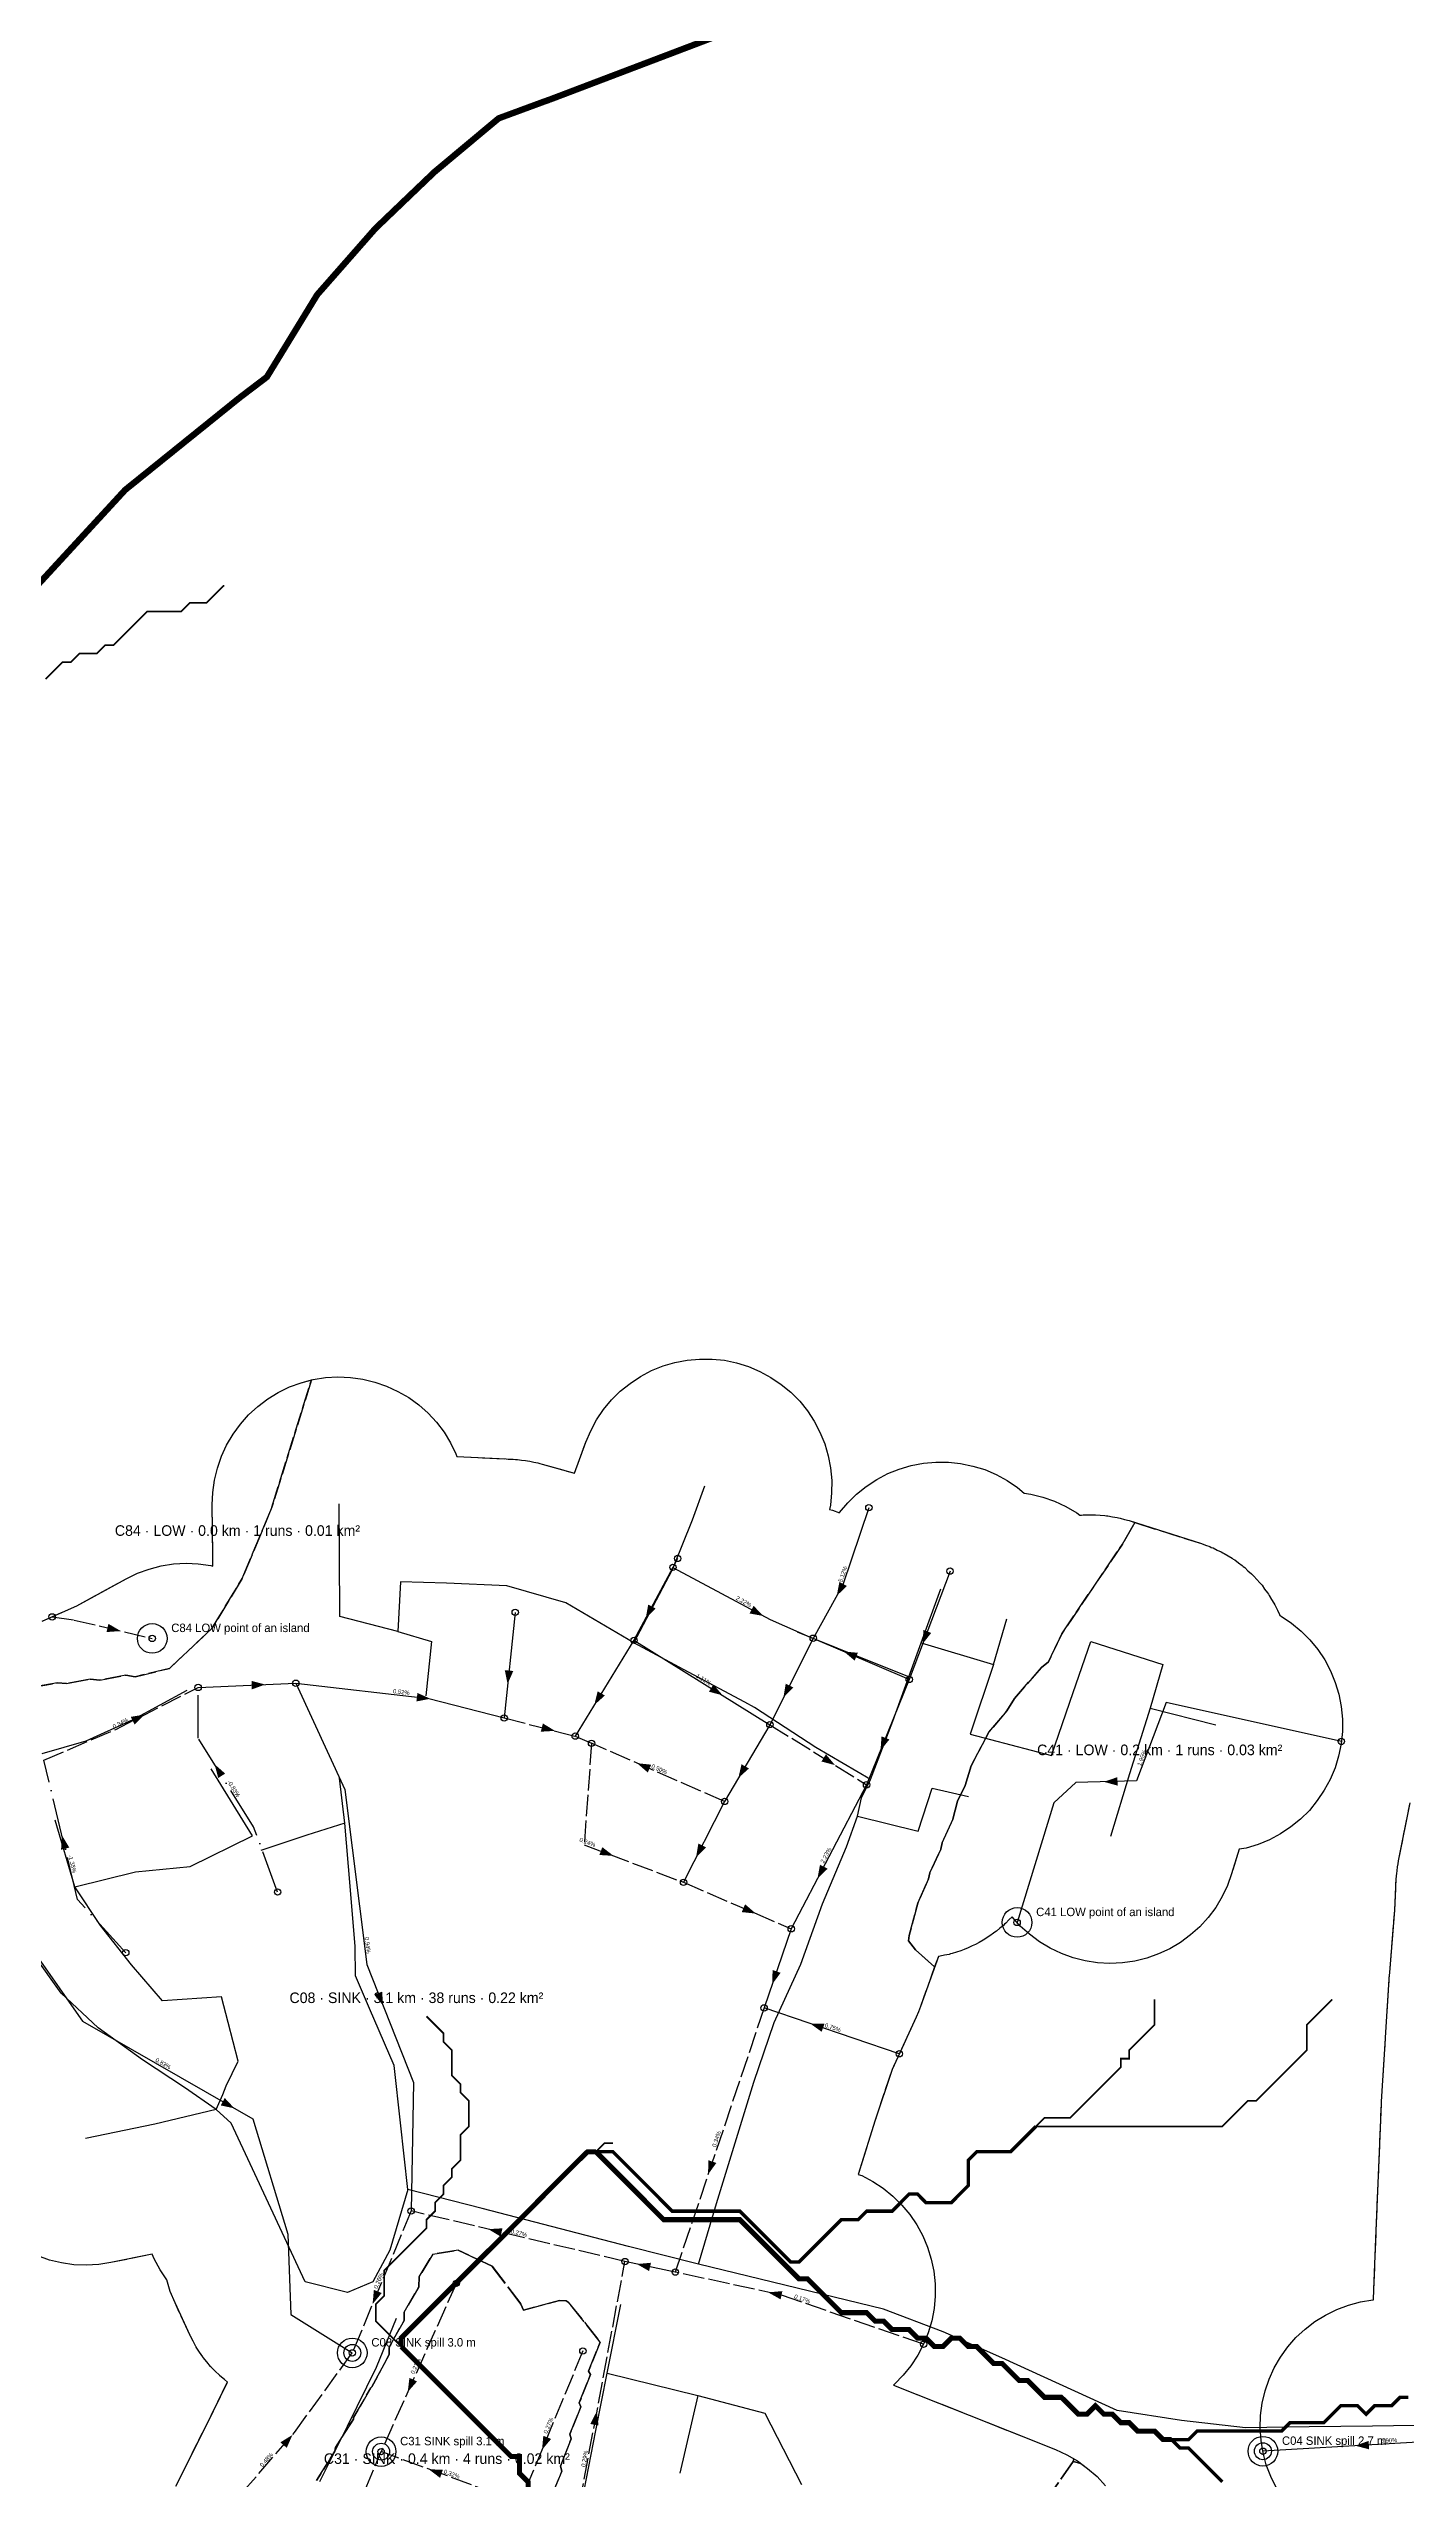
# Model space of a CAD drawing. Header units: metres. Extents: x 441395 to 476894, y 2561381 to 2578972.
# Drawn here: x 450081 to 450723, y 2570204 to 2571353 of the extents above; entities that cross this region are included whole.
import ezdxf
from ezdxf.enums import TextEntityAlignment as Align

# ---------------------------------------------------------------- set-up
doc = ezdxf.new("R2010")
doc.units = ezdxf.units.M
doc.header["$LTSCALE"] = 8
doc.linetypes.add('DASHDOT', pattern=[3.556, 2.54, -0.508, 0, -0.508])
doc.linetypes.add('DASHED', pattern=[1.524, 1.27, -0.254])
for name, color, linetype in [('A_ARROWS', 7, 'Continuous'), ('A_BUILT_2006', 252, 'Continuous'), ('A_CATCH_LABEL', 7, 'Continuous'), ('A_CATCHMENTS', 7, 'Continuous'), ('A_ENVELOPE', 3, 'Continuous'), ('A_GRADIENT', 8, 'Continuous'), ('A_JUNCTIONS', 8, 'Continuous'), ('A_MAIN_PIPE', 5, 'Continuous'), ('A_OUTLET_LABEL', 7, 'Continuous'), ('A_OUTLETS', 7, 'Continuous'), ('A_RUNS', 7, 'Continuous'), ('A_STREAMS', 5, 'Continuous')]:
    doc.layers.add(name, color=color, linetype=linetype)

msp = doc.modelspace()

# ---------------------------------------------------------------- linework, layer by layer
at = {"layer": 'A_ARROWS', "color": 1}
for points in [[(450454, 2570621.4), (450455.3, 2570628), (450458.8, 2570626.1)], [(450363.7, 2570610.7), (450364.9, 2570617.3), (450368.4, 2570615.4)], [(450419.4, 2570611.9), (450412.8, 2570613.1), (450414.7, 2570616.7)], [(450494.6, 2570598.7), (450495, 2570605.3), (450498.7, 2570603.9)], [(450298.4, 2570579.7), (450297.1, 2570586.3), (450301.1, 2570585.9)], [(450457.4, 2570595.1), (450464, 2570594.5), (450462.5, 2570590.8)], [(450183.8, 2570579.5), (450177.5, 2570577.2), (450177.4, 2570581.2)], [(450261.9, 2570572.8), (450255.3, 2570571.5), (450255.8, 2570575.5)], [(450339.4, 2570569.8), (450341, 2570576.3), (450344.4, 2570574.3)], [(450400.1, 2570574.4), (450393.6, 2570576.1), (450395.7, 2570579.5)], [(450428.8, 2570573.3), (450429.9, 2570579.9), (450433.5, 2570578.1)], [(450126.9, 2570565.3), (450122.1, 2570560.6), (450120.3, 2570564.2)], [(450320.8, 2570557.6), (450314.1, 2570557.2), (450315.1, 2570561.1)], [(450474.7, 2570548.3), (450475.2, 2570555), (450478.9, 2570553.5)], [(450159.9, 2570541.8), (450164.9, 2570537.4), (450161.6, 2570535.3)], [(450359.6, 2570542.3), (450366.3, 2570541.6), (450364.7, 2570537.9)], [(450407.5, 2570535.3), (450409, 2570541.8), (450412.5, 2570539.8)], [(450453.2, 2570541.4), (450446.8, 2570543.1), (450448.9, 2570546.5)], [(450087.8, 2570508.1), (450091.2, 2570502.4), (450087.3, 2570501.4)], [(450387.5, 2570497.7), (450388.6, 2570504.3), (450392.2, 2570502.5)], [(450348.5, 2570498.5), (450341.8, 2570498.9), (450343.2, 2570502.6)], [(450444.9, 2570487.7), (450446.1, 2570494.3), (450449.7, 2570492.4)], [(450415.8, 2570471.2), (450409.1, 2570471.9), (450410.7, 2570475.6)], [(450423.5, 2570437.8), (450423.7, 2570444.5), (450427.5, 2570443.2)], [(450239.6, 2570427.6), (450235.4, 2570432.8), (450239.1, 2570434.3)], [(450441.5, 2570419.2), (450448.2, 2570419.1), (450446.9, 2570415.3)], [(450169.3, 2570379.1), (450162.8, 2570380.5), (450164.7, 2570384)], [(450393.2, 2570347.9), (450393.3, 2570354.6), (450397.1, 2570353.3)], [(450289.3, 2570322), (450296, 2570322.4), (450295.1, 2570318.5)], [(450359.5, 2570305.5), (450366.2, 2570306.1), (450365.3, 2570302.2)], [(450234.6, 2570286.6), (450235.2, 2570293.3), (450238.9, 2570291.8)], [(450421.6, 2570292.1), (450428.3, 2570292.7), (450427.5, 2570288.8)], [(450340.6, 2570235.9), (450341.4, 2570229.2), (450337.5, 2570229.9)], [(450196.7, 2570224.7), (450194, 2570218.6), (450191, 2570221.2)]]:
    msp.add_solid(points, dxfattribs=at)
at = {"layer": 'A_ARROWS', "color": 3}
for points in [[(450115.5, 2570604.8), (450108.8, 2570604.3), (450109.7, 2570608.2)], [(450699.2, 2570219.6), (450705.5, 2570221.9), (450705.7, 2570217.9)]]:
    msp.add_solid(points, dxfattribs=at)
at = {"layer": 'A_ARROWS', "color": 2}
msp.add_solid([(450580.3, 2570533.5), (450586.7, 2570535.7), (450586.8, 2570531.7)], dxfattribs=at)
at = {"layer": 'A_ARROWS', "color": 4}
for points in [[(450251.2, 2570245), (450252, 2570251.7), (450255.6, 2570250)], [(450314.7, 2570217.7), (450315.3, 2570224.3), (450319, 2570222.8)], [(450261.1, 2570208.5), (450267.8, 2570208.2), (450266.5, 2570204.4)]]:
    msp.add_solid(points, dxfattribs=at)
at = {"layer": 'A_BUILT_2006', "color": 252}
for points in [[(450219, 2570640.8), (450219, 2570641.8), (450218.8, 2570665)], [(450385.8, 2570657.3), (450391.7, 2570673.5)], [(450376.4, 2570633.9), (450385.8, 2570657.3)], [(450219.1, 2570611.6), (450219, 2570640.8)], [(450358.1, 2570599.2), (450376.4, 2570633.9)], [(450247.8, 2570628), (450246.6, 2570604.5)], [(450269.5, 2570627.5), (450247.8, 2570628)], [(450298.1, 2570626.1), (450269.5, 2570627.5)], [(450325.9, 2570618.1), (450298.1, 2570626.1)], [(450494, 2570599.2), (450503.3, 2570624.7)], [(450246.6, 2570604.5), (450219.1, 2570611.6)], [(450358.1, 2570599.2), (450325.9, 2570618.1)], [(450528.1, 2570589), (450534.5, 2570610.6)], [(450246.6, 2570604.5), (450262.4, 2570599.8)], [(450262.4, 2570599.8), (450259.8, 2570574.1)], [(450384, 2570585.3), (450358.1, 2570599.2)], [(450463.2, 2570593.1), (450435.4, 2570604.2)], [(450488.1, 2570583.1), (450494, 2570599.2)], [(450494, 2570599.2), (450528.1, 2570589)], [(450565.8, 2570575.8), (450574.1, 2570599.8)], [(450574.1, 2570599.8), (450608.2, 2570588.9)], [(450410.5, 2570571.1), (450384, 2570585.3)], [(450488.1, 2570583.1), (450463.2, 2570593.1)], [(450528.1, 2570589), (450517.1, 2570556)], [(450608.2, 2570588.9), (450602.2, 2570568.3)], [(450121.4, 2570562.9), (450146.9, 2570576.8)], [(450480.6, 2570562.2), (450488.1, 2570583.1)], [(450555.5, 2570546), (450565.8, 2570575.8)], [(450099.1, 2570552.9), (450121.4, 2570562.9)], [(450444.2, 2570549.8), (450415.1, 2570568.6), (450410.5, 2570571.1)], [(450470, 2570534.6), (450480.6, 2570562.2)], [(450602.2, 2570568.3), (450592.5, 2570537.2)], [(450602.2, 2570568.3), (450633.2, 2570560.5)], [(450078.4, 2570546.9), (450099.1, 2570552.9)], [(450470, 2570534.6), (450444.2, 2570549.8)], [(450517.1, 2570556), (450555.5, 2570546)], [(450177.8, 2570508), (450158.2, 2570539.7)], [(450221.4, 2570514), (450219, 2570535.2)], [(450465.8, 2570526), (450470, 2570534.6)], [(450492.5, 2570510.1), (450499.2, 2570530.5)], [(450499.2, 2570530.5), (450516.3, 2570526.6)], [(450592.5, 2570537.2), (450583.4, 2570507.6)], [(450093.8, 2570483.8), (450084.6, 2570515.3)], [(450458.7, 2570502.8), (450463.9, 2570517.3)], [(450463.9, 2570517.3), (450465.8, 2570526)], [(450463.9, 2570517.3), (450492.5, 2570510.1)], [(450148.4, 2570493.4), (450177.8, 2570508)], [(450203.5, 2570508.2), (450181.7, 2570501)], [(450221.4, 2570514), (450203.5, 2570508.2)], [(450224, 2570484.1), (450221.4, 2570514)], [(450122.5, 2570491), (450148.4, 2570493.4)], [(450447.3, 2570475.8), (450458.7, 2570502.8)], [(450093.8, 2570483.8), (450122.5, 2570491)], [(450105.9, 2570465.5), (450093.8, 2570483.8)], [(450226.4, 2570455.7), (450224, 2570484.1)], [(450437.1, 2570447.3), (450447.3, 2570475.8)], [(450120.6, 2570447), (450105.9, 2570465.5)], [(450087.4, 2570433.6), (450074.5, 2570451.7)], [(450135.3, 2570430), (450120.6, 2570447)], [(450233.2, 2570426.4), (450226.5, 2570441.8), (450226.4, 2570455.7)], [(450424.4, 2570419.7), (450437.1, 2570447.3)], [(450104.9, 2570417.2), (450087.4, 2570433.6)], [(450163.1, 2570431.9), (450135.3, 2570430)], [(450166.3, 2570419.7), (450163.1, 2570431.9)], [(450244.8, 2570399.4), (450233.2, 2570426.4)], [(450125.8, 2570402), (450104.9, 2570417.2)], [(450165.3, 2570389.7), (450171, 2570401.4), (450166.3, 2570419.7)], [(450414.8, 2570391.5), (450424.4, 2570419.7)], [(450145.7, 2570388.9), (450125.8, 2570402)], [(450160.7, 2570378.6), (450145.7, 2570388.9)], [(450160.7, 2570378.6), (450163.8, 2570385.7), (450165.3, 2570389.7)], [(450247.8, 2570372.3), (450244.8, 2570399.4)], [(450406, 2570362.8), (450414.8, 2570391.5)], [(450160.7, 2570378.6), (450131.6, 2570371.6)], [(450177.8, 2570350.5), (450167.7, 2570372.1), (450160.7, 2570378.6)], [(450131.6, 2570371.6), (450098.9, 2570364.9)], [(450251.3, 2570340.8), (450247.8, 2570372.3)], [(450397.2, 2570334.1), (450406, 2570362.8)], [(450192.9, 2570318), (450177.8, 2570350.5)], [(450251.3, 2570340.8), (450242.7, 2570312.1)], [(450286.4, 2570331.7), (450251.3, 2570340.8)], [(450323.5, 2570322.1), (450286.4, 2570331.7)], [(450388.7, 2570305.4), (450397.2, 2570334.1)], [(450355.6, 2570313.8), (450323.5, 2570322.1)], [(450202.7, 2570297.1), (450192.9, 2570318)], [(450242.7, 2570312.1), (450234.7, 2570297.1), (450228.7, 2570294.6)], [(450388.7, 2570305.4), (450355.6, 2570313.8)], [(450228.7, 2570294.6), (450222.7, 2570292.1), (450202.7, 2570297.1)], [(450417.8, 2570298.4), (450388.7, 2570305.4)], [(450447, 2570291.3), (450417.8, 2570298.4)], [(450345.5, 2570253.9), (450351.9, 2570286.4)], [(450476.1, 2570284.2), (450447, 2570291.3)], [(450236.5, 2570256.7), (450245.9, 2570279.9)], [(450504.3, 2570273.4), (450476.1, 2570284.2)], [(450532, 2570261.1), (450504.3, 2570273.4)], [(450222.7, 2570228.9), (450236.5, 2570256.7)], [(450340.2, 2570226.8), (450345.5, 2570253.9)], [(450345.5, 2570253.9), (450388.3, 2570243.3)], [(450559.3, 2570248.7), (450532, 2570261.1)], [(450388.3, 2570243.3), (450379.8, 2570206.6)], [(450388.3, 2570243.3), (450420.1, 2570235)], [(450586.6, 2570236.3), (450559.3, 2570248.7)], [(450209.7, 2570202.7), (450222.7, 2570228.9)], [(450420.1, 2570235), (450437.3, 2570201.2)], [(450617, 2570231.6), (450586.6, 2570236.3)], [(450647.3, 2570228), (450617, 2570231.6)], [(450677.3, 2570228.5), (450647.3, 2570228)], [(450707.3, 2570228.9), (450677.3, 2570228.5)], [(450737.3, 2570229.4), (450707.3, 2570228.9)], [(450333.5, 2570192.7), (450340.2, 2570226.8)]]:
    msp.add_lwpolyline(points, dxfattribs=at)
at = {"layer": 'A_CATCHMENTS', "color": 1, "linetype": 'DASHED'}
for points in [[(450073.2, 2570578.1), (450085.7, 2570580.3), (450089.9, 2570580), (450101, 2570582), (450105.6, 2570581.5), (450118, 2570584), (450122.3, 2570583.2), (450138.5, 2570587.1), (450158.6, 2570606), (450173, 2570629.7), (450187, 2570663.4), (450205.7, 2570723.5), (450206.5, 2570723.7), (450212.3, 2570724.6), (450218.2, 2570725), (450224.1, 2570724.7), (450229.9, 2570723.9), (450235.7, 2570722.5), (450241.2, 2570720.6), (450246.6, 2570718.1), (450251.7, 2570715.2), (450256.4, 2570711.7), (450260.8, 2570707.8), (450264.8, 2570703.5), (450268.4, 2570698.8), (450271.4, 2570693.8), (450274, 2570688.5), (450274.4, 2570687.3), (450301, 2570686), (450302.1, 2570685.9), (450303.1, 2570685.9), (450305, 2570685.6), (450306.9, 2570685.4), (450307.9, 2570685.2), (450308.9, 2570685.1), (450310.8, 2570684.7), (450312.7, 2570684.3), (450313.7, 2570684), (450314.7, 2570683.7), (450330, 2570679.4), (450335.4, 2570694.1), (450337.7, 2570699.5), (450340.5, 2570704.7), (450343.8, 2570709.6), (450347.5, 2570714.1), (450351.7, 2570718.2), (450356.3, 2570721.9), (450361.2, 2570725.2), (450366.4, 2570727.9), (450371.9, 2570730.1), (450377.5, 2570731.8), (450383.3, 2570732.9), (450389.2, 2570733.4), (450395.1, 2570733.4), (450400.9, 2570732.8), (450406.7, 2570731.6), (450412.3, 2570729.8), (450417.7, 2570727.5), (450422.9, 2570724.7), (450427.8, 2570721.4), (450432.3, 2570717.7), (450436.5, 2570713.5), (450440.2, 2570708.9), (450443.4, 2570704), (450446.1, 2570698.8), (450448.4, 2570693.3), (450450, 2570687.7), (450451.1, 2570681.9), (450451.7, 2570676), (450451.6, 2570670.1), (450451, 2570664.3), (450450.6, 2570662.2), (450452, 2570661.9), (450455.3, 2570660.7), (450455.4, 2570660.9), (450459.2, 2570665.4), (450463.4, 2570669.5), (450468, 2570673.2), (450472.9, 2570676.4), (450478.1, 2570679.2), (450483.6, 2570681.4), (450489.2, 2570683.1), (450495, 2570684.2), (450500.9, 2570684.7), (450506.8, 2570684.6), (450512.6, 2570684), (450518.4, 2570682.8), (450524, 2570681.1), (450529.4, 2570678.8), (450534.6, 2570675.9), (450539.5, 2570672.6), (450542.7, 2570669.9), (450545.8, 2570669.5), (450551.5, 2570668.1), (450557, 2570666.2), (450562.4, 2570663.7), (450567.5, 2570660.7), (450569, 2570659.6), (450569.7, 2570659.6), (450570.5, 2570659.7), (450572.7, 2570659.7), (450574.9, 2570659.8), (450575.6, 2570659.7), (450576.3, 2570659.7), (450578.5, 2570659.5), (450580.7, 2570659.4), (450581.5, 2570659.3), (450582.2, 2570659.2), (450584.4, 2570658.8), (450586.6, 2570658.5), (450587.3, 2570658.3), (450588, 2570658.1), (450590.1, 2570657.5), (450592.3, 2570657), (450594.9, 2570656.1), (450589.1, 2570645.9), (450560.4, 2570603.5), (450554.2, 2570590.3), (450550.9, 2570587.6), (450538, 2570572.9), (450534.5, 2570567.1), (450526, 2570557), (450517.5, 2570541.1), (450514.8, 2570531.7), (450511.1, 2570524.4), (450508.9, 2570515.8), (450503.9, 2570504.7), (450503.2, 2570501.7), (450498.1, 2570490.4), (450497.4, 2570487.7), (450492.3, 2570476.1), (450488.3, 2570460.9), (450488, 2570458.3), (450491.3, 2570454), (450500.3, 2570446), (450493.6, 2570427.2), (450492.6, 2570424.7), (450491.6, 2570422.2), (450480.2, 2570397.5), (450472, 2570373.1), (450464.2, 2570347.9), (450465.9, 2570347.3), (450471.1, 2570344.5), (450476, 2570341.3), (450480.6, 2570337.6), (450484.8, 2570333.4), (450488.6, 2570328.9), (450491.9, 2570324.1), (450494.7, 2570318.9), (450497, 2570313.5), (450498.7, 2570307.8), (450499.9, 2570302.1), (450500.6, 2570296.2), (450500.6, 2570290.3), (450500.1, 2570284.5), (450499, 2570278.7), (450497.3, 2570273), (450495.1, 2570267.6), (450492.3, 2570262.4), (450489.1, 2570257.4), (450485.4, 2570252.9), (450481.3, 2570248.7), (450480.9, 2570248.3), (450492.4, 2570243.7), (450492.4, 2570243.7), (450492.4, 2570243.7), (450524.9, 2570230.8), (450524.9, 2570230.8), (450524.9, 2570230.8), (450557.4, 2570217.8), (450562.8, 2570215.3), (450566.1, 2570213.4), (450565.8, 2570212.2), (450553, 2570193.8)], [(450141.6, 2570200.5), (450156, 2570229.4), (450156, 2570229.4), (450156, 2570229.4), (450166, 2570249.7), (450164.6, 2570250.9), (450162.4, 2570252.6), (450162.3, 2570252.8), (450162.2, 2570252.9), (450160.2, 2570254.8), (450158.3, 2570256.8), (450158.2, 2570256.9), (450158, 2570257), (450156.3, 2570259.2), (450154.5, 2570261.3), (450154.4, 2570261.5), (450154.3, 2570261.6), (450152.8, 2570263.9), (450151.2, 2570266.2), (450151.2, 2570266.4), (450151.1, 2570266.5), (450149.8, 2570269), (450148.5, 2570271.4), (450148.4, 2570271.6), (450148.3, 2570271.7), (450141.2, 2570287.1), (450138.9, 2570292.6), (450137.3, 2570298), (450134.2, 2570302.8), (450131.4, 2570308), (450130.4, 2570310.1), (450110.9, 2570306.2), (450105.1, 2570305.3), (450099.2, 2570304.9), (450093.4, 2570305.2), (450087.5, 2570306), (450081.8, 2570307.4), (450076.3, 2570309.4)], [(450318.9, 2570195), (450324, 2570207.5), (450323.4, 2570210), (450328.5, 2570222.8), (450327.8, 2570225), (450333.1, 2570238), (450332.3, 2570239.9), (450337.6, 2570253.3), (450336.7, 2570254.9), (450342.2, 2570268.6), (450327.1, 2570287.5), (450326.1, 2570288.1), (450322.9, 2570288.3), (450305.9, 2570283.7), (450304.7, 2570286.6), (450291.1, 2570304.5), (450275.1, 2570312), (450263.1, 2570310.2), (450256.6, 2570299.5), (450256.5, 2570294.8), (450249.5, 2570282.8), (450249.5, 2570278.8), (450242.4, 2570266.1), (450242.5, 2570262.8), (450234.3, 2570247.4), (450233.8, 2570247), (450225.6, 2570232.9), (450225.5, 2570232.2), (450217.1, 2570218.8), (450216.8, 2570217), (450208.1, 2570203.1)]]:
    msp.add_lwpolyline(points, dxfattribs=at)
at = {"layer": 'A_CATCHMENTS', "color": 3, "linetype": 'DASHED'}
for points in [[(450078.3, 2570609.4), (450094.7, 2570616.7), (450118.1, 2570629.5), (450123.4, 2570632.1), (450129, 2570634.1), (450134.7, 2570635.6), (450140.5, 2570636.5), (450146.4, 2570636.8), (450152.2, 2570636.6), (450158.1, 2570635.8), (450159, 2570635.5), (450159, 2570640.4), (450159, 2570641.3), (450158.8, 2570664.4), (450159, 2570670.3), (450159.8, 2570676.1), (450161.2, 2570681.8), (450163.1, 2570687.4), (450165.6, 2570692.7), (450168.6, 2570697.8), (450172.1, 2570702.6), (450176, 2570707), (450180.3, 2570711), (450185, 2570714.5), (450190, 2570717.6), (450195.3, 2570720.2), (450200.8, 2570722.2), (450205.7, 2570723.5), (450187, 2570663.4), (450187, 2570663.4), (450173, 2570629.7), (450158.6, 2570606), (450138.5, 2570587.1), (450122.3, 2570583.2), (450118, 2570584), (450105.6, 2570581.5), (450101, 2570582), (450089.9, 2570580), (450085.7, 2570580.3), (450073.2, 2570578.1)], [(450661.8, 2570199.8), (450659.2, 2570205.1), (450657.1, 2570210.6), (450655.6, 2570216.3), (450654.6, 2570222.1), (450654.2, 2570228), (450654.4, 2570233.9), (450655.2, 2570239.7), (450656.5, 2570245.5), (450658.4, 2570251), (450660.8, 2570256.4), (450663.8, 2570261.5), (450667.2, 2570266.3), (450671.1, 2570270.7), (450675.4, 2570274.7), (450680.1, 2570278.3), (450685.1, 2570281.4), (450690.4, 2570284), (450695.9, 2570286.1), (450701.6, 2570287.6), (450707.4, 2570288.6), (450707.7, 2570288.6), (450708, 2570293.5), (450709.1, 2570321.3), (450710.3, 2570351.2), (450710.3, 2570351.2), (450710.3, 2570351.2), (450711.5, 2570381.1), (450711.6, 2570381.7), (450711.6, 2570382.3), (450713.4, 2570412.2), (450713.4, 2570412.4), (450713.4, 2570412.6), (450715.4, 2570442.6), (450715.5, 2570442.9), (450715.5, 2570443.3), (450717.8, 2570472.8), (450718.5, 2570487.4), (450718.7, 2570488.9), (450718.8, 2570490.3), (450718.9, 2570491.2), (450719, 2570492.1), (450719.1, 2570492.7), (450719.1, 2570493.3), (450719.4, 2570494.7), (450719.6, 2570496.1), (450725.1, 2570523.5)]]:
    msp.add_lwpolyline(points, dxfattribs=at)
at = {"layer": 'A_CATCHMENTS', "color": 2, "linetype": 'DASHED'}
msp.add_lwpolyline([(450503.2, 2570501.7), (450503.9, 2570504.7), (450508.9, 2570515.8), (450511.1, 2570524.4), (450514.8, 2570531.7), (450517.5, 2570541.1), (450526, 2570557), (450534.5, 2570567.1), (450538, 2570572.9), (450550.9, 2570587.6), (450554.2, 2570590.3), (450560.4, 2570603.5), (450589.1, 2570645.9), (450594.9, 2570656.1), (450626.4, 2570646.1), (450628.4, 2570645.4), (450630.4, 2570644.7), (450631.1, 2570644.3), (450631.9, 2570644.1), (450633.8, 2570643.1), (450635.8, 2570642.2), (450636.5, 2570641.8), (450637.2, 2570641.5), (450639, 2570640.3), (450640.9, 2570639.3), (450641.5, 2570638.8), (450642.2, 2570638.4), (450643.9, 2570637.1), (450645.7, 2570635.8), (450646.2, 2570635.3), (450646.9, 2570634.8), (450648.4, 2570633.3), (450650.1, 2570631.9), (450650.6, 2570631.3), (450651.2, 2570630.8), (450652.6, 2570629.2), (450654.1, 2570627.6), (450654.6, 2570627), (450655.1, 2570626.4), (450656.3, 2570624.6), (450657.6, 2570622.9), (450658.1, 2570622.2), (450658.5, 2570621.6), (450659.6, 2570619.7), (450660.7, 2570617.9), (450661.1, 2570617.2), (450661.5, 2570616.5), (450662.4, 2570614.6), (450663.3, 2570612.6), (450663.5, 2570612.2), (450664.2, 2570611.8), (450669, 2570608.5), (450673.6, 2570604.8), (450677.7, 2570600.6), (450681.5, 2570596.1), (450684.7, 2570591.1), (450687.5, 2570585.9), (450689.7, 2570580.5), (450691.4, 2570574.9), (450692.5, 2570569.1), (450693.1, 2570563.2), (450693.1, 2570557.3), (450692.5, 2570551.5), (450691.3, 2570545.7), (450689.6, 2570540.1), (450687.3, 2570534.6), (450684.5, 2570529.5), (450681.2, 2570524.6), (450677.5, 2570520), (450673.3, 2570515.9), (450668.7, 2570512.2), (450663.8, 2570508.9), (450658.6, 2570506.1), (450653.2, 2570503.9), (450647.6, 2570502.2), (450644.3, 2570501.6), (450640.7, 2570490), (450638.7, 2570484.5), (450636.2, 2570479.2), (450633.2, 2570474.1), (450629.6, 2570469.4), (450625.7, 2570465), (450621.3, 2570461.1), (450616.5, 2570457.6), (450611.5, 2570454.6), (450606.2, 2570452.1), (450600.6, 2570450.1), (450594.9, 2570448.7), (450589.1, 2570447.9), (450583.2, 2570447.6), (450577.3, 2570447.9), (450571.5, 2570448.8), (450565.8, 2570450.3), (450560.2, 2570452.3), (450554.9, 2570454.8), (450549.9, 2570457.9), (450545.2, 2570461.4), (450540.8, 2570465.3), (450536.9, 2570469.7), (450536.9, 2570469.7), (450535.4, 2570468.3), (450533.9, 2570466.7), (450533.3, 2570466.2), (450532.8, 2570465.6), (450531.1, 2570464.3), (450529.5, 2570462.9), (450528.8, 2570462.4), (450528.2, 2570461.9), (450526.4, 2570460.7), (450524.7, 2570459.5), (450524, 2570459.1), (450523.3, 2570458.6), (450521.4, 2570457.6), (450519.6, 2570456.6), (450518.8, 2570456.2), (450518.1, 2570455.9), (450516.2, 2570455), (450514.2, 2570454.2), (450513.4, 2570453.9), (450512.7, 2570453.6), (450510.6, 2570453), (450508.6, 2570452.3), (450507.8, 2570452.1), (450507.1, 2570451.9), (450505, 2570451.5), (450502.9, 2570451), (450502.1, 2570450.9), (450500.3, 2570446), (450491.3, 2570454), (450488, 2570458.3), (450488.3, 2570460.9), (450492.3, 2570476.1), (450497.4, 2570487.7), (450498.1, 2570490.4), (450503.2, 2570501.7)], close=True, dxfattribs=at)
at = {"layer": 'A_CATCHMENTS', "color": 4, "linetype": 'DASHED'}
for points in [[(450208.1, 2570203.1), (450216.8, 2570217), (450217.1, 2570218.8), (450225.5, 2570232.2), (450225.6, 2570232.9), (450233.8, 2570247), (450234.3, 2570247.4), (450242.5, 2570262.8), (450242.4, 2570266.1), (450249.5, 2570278.8), (450249.5, 2570282.8), (450256.5, 2570294.8), (450256.6, 2570299.5), (450263.1, 2570310.2), (450275.1, 2570312), (450291.1, 2570304.5), (450304.7, 2570286.6), (450305.9, 2570283.7), (450322.9, 2570288.3), (450326.1, 2570288.1), (450327.1, 2570287.5), (450342.2, 2570268.6), (450336.7, 2570254.9), (450337.6, 2570253.3), (450332.3, 2570239.9), (450333.1, 2570238), (450327.8, 2570225), (450328.5, 2570222.8), (450323.4, 2570210), (450324, 2570207.5), (450318.9, 2570195)], [(450553, 2570193.8), (450565.8, 2570212.2), (450569.4, 2570211.2), (450572.6, 2570208.9), (450577.1, 2570205), (450581.1, 2570200.7)]]:
    msp.add_lwpolyline(points, dxfattribs=at)
at = {"layer": 'A_CATCHMENTS', "color": 3, "linetype": 'DASHED'}
msp.add_lwpolyline([(450565.8, 2570212.2), (450566.1, 2570213.4), (450567.9, 2570212.4), (450569.4, 2570211.2), (450565.8, 2570212.2)], close=True, dxfattribs=at)
at = {"layer": 'A_ENVELOPE', "color": 3}
for points in [[(450078.3, 2570609.4), (450094.7, 2570616.7), (450118.1, 2570629.5), (450123.4, 2570632.1), (450129, 2570634.1), (450134.7, 2570635.6), (450140.5, 2570636.5), (450146.4, 2570636.8), (450152.2, 2570636.6), (450158.1, 2570635.8), (450159, 2570635.5), (450159, 2570640.4), (450159, 2570641.3), (450158.8, 2570664.4), (450159, 2570670.3), (450159.8, 2570676.1), (450161.2, 2570681.8), (450163.1, 2570687.4), (450165.6, 2570692.7), (450168.6, 2570697.8), (450172.1, 2570702.6), (450176, 2570707), (450180.3, 2570711), (450185, 2570714.5), (450190, 2570717.6), (450195.3, 2570720.2), (450200.8, 2570722.2), (450206.5, 2570723.7), (450212.3, 2570724.6), (450218.2, 2570725), (450224.1, 2570724.7), (450229.9, 2570723.9), (450235.7, 2570722.5), (450241.2, 2570720.6), (450246.6, 2570718.1), (450251.7, 2570715.2), (450256.4, 2570711.7), (450260.8, 2570707.8), (450264.8, 2570703.5), (450268.4, 2570698.8), (450271.4, 2570693.8), (450274, 2570688.5), (450274.4, 2570687.3), (450301, 2570686), (450302.1, 2570685.9), (450303.1, 2570685.9), (450305, 2570685.6), (450306.9, 2570685.4), (450307.9, 2570685.2), (450308.9, 2570685.1), (450310.8, 2570684.7), (450312.7, 2570684.3), (450313.7, 2570684), (450314.7, 2570683.7), (450330, 2570679.4), (450335.4, 2570694.1), (450337.7, 2570699.5), (450340.5, 2570704.7), (450343.8, 2570709.6), (450347.5, 2570714.1), (450351.7, 2570718.2), (450356.3, 2570721.9), (450361.2, 2570725.2), (450366.4, 2570727.9), (450371.9, 2570730.1), (450377.5, 2570731.8), (450383.3, 2570732.9), (450389.2, 2570733.4), (450395.1, 2570733.4), (450400.9, 2570732.8), (450406.7, 2570731.6), (450412.3, 2570729.8), (450417.7, 2570727.5), (450422.9, 2570724.7), (450427.8, 2570721.4), (450432.3, 2570717.7), (450436.5, 2570713.5), (450440.2, 2570708.9), (450443.4, 2570704), (450446.1, 2570698.8), (450448.4, 2570693.3), (450450, 2570687.7), (450451.1, 2570681.9), (450451.7, 2570676), (450451.6, 2570670.1), (450451, 2570664.3), (450450.6, 2570662.2), (450452, 2570661.9), (450455.3, 2570660.7), (450455.4, 2570660.9), (450459.2, 2570665.4), (450463.4, 2570669.5), (450468, 2570673.2), (450472.9, 2570676.4), (450478.1, 2570679.2), (450483.6, 2570681.4), (450489.2, 2570683.1), (450495, 2570684.2), (450500.9, 2570684.7), (450506.8, 2570684.6), (450512.6, 2570684), (450518.4, 2570682.8), (450524, 2570681.1), (450529.4, 2570678.8), (450534.6, 2570675.9), (450539.5, 2570672.6), (450542.7, 2570669.9), (450545.8, 2570669.5), (450551.5, 2570668.1), (450557, 2570666.2), (450562.4, 2570663.7), (450567.5, 2570660.7), (450569, 2570659.6), (450569.7, 2570659.6), (450570.5, 2570659.7), (450572.7, 2570659.7), (450574.9, 2570659.8), (450575.6, 2570659.7), (450576.3, 2570659.7), (450578.5, 2570659.5), (450580.7, 2570659.4), (450581.5, 2570659.3), (450582.2, 2570659.2), (450584.4, 2570658.8), (450586.6, 2570658.5), (450587.3, 2570658.3), (450588, 2570658.1), (450590.1, 2570657.5), (450592.3, 2570657), (450626.4, 2570646.1), (450628.4, 2570645.4), (450630.4, 2570644.7), (450631.1, 2570644.3), (450631.9, 2570644.1), (450633.8, 2570643.1), (450635.8, 2570642.2), (450636.5, 2570641.8), (450637.2, 2570641.5), (450639, 2570640.3), (450640.9, 2570639.3), (450641.5, 2570638.8), (450642.2, 2570638.4), (450643.9, 2570637.1), (450645.7, 2570635.8), (450646.2, 2570635.3), (450646.9, 2570634.8), (450648.4, 2570633.3), (450650.1, 2570631.9), (450650.6, 2570631.3), (450651.2, 2570630.8), (450652.6, 2570629.2), (450654.1, 2570627.6), (450654.6, 2570627), (450655.1, 2570626.4), (450656.3, 2570624.6), (450657.6, 2570622.9), (450658.1, 2570622.2), (450658.5, 2570621.6), (450659.6, 2570619.7), (450660.7, 2570617.9), (450661.1, 2570617.2), (450661.5, 2570616.5), (450662.4, 2570614.6), (450663.3, 2570612.6), (450663.5, 2570612.2), (450664.2, 2570611.8), (450669, 2570608.5), (450673.6, 2570604.8), (450677.7, 2570600.6), (450681.5, 2570596.1), (450684.7, 2570591.1), (450687.5, 2570585.9), (450689.7, 2570580.5), (450691.4, 2570574.9), (450692.5, 2570569.1), (450693.1, 2570563.2), (450693.1, 2570557.3), (450692.5, 2570551.5), (450691.3, 2570545.7), (450689.6, 2570540.1), (450687.3, 2570534.6), (450684.5, 2570529.5), (450681.2, 2570524.6), (450677.5, 2570520), (450673.3, 2570515.9), (450668.7, 2570512.2), (450663.8, 2570508.9), (450658.6, 2570506.1), (450653.2, 2570503.9), (450647.6, 2570502.2), (450644.3, 2570501.6), (450640.7, 2570490), (450638.7, 2570484.5), (450636.2, 2570479.2), (450633.2, 2570474.1), (450629.6, 2570469.4), (450625.7, 2570465), (450621.3, 2570461.1), (450616.5, 2570457.6), (450611.5, 2570454.6), (450606.2, 2570452.1), (450600.6, 2570450.1), (450594.9, 2570448.7), (450589.1, 2570447.9), (450583.2, 2570447.6), (450577.3, 2570447.9), (450571.5, 2570448.8), (450565.8, 2570450.3), (450560.2, 2570452.3), (450554.9, 2570454.8), (450549.9, 2570457.9), (450545.2, 2570461.4), (450540.8, 2570465.3), (450536.9, 2570469.7), (450536.9, 2570469.7), (450535.4, 2570468.3), (450533.9, 2570466.7), (450533.3, 2570466.2), (450532.8, 2570465.6), (450531.1, 2570464.3), (450529.5, 2570462.9), (450528.8, 2570462.4), (450528.2, 2570461.9), (450526.4, 2570460.7), (450524.7, 2570459.5), (450524, 2570459.1), (450523.3, 2570458.6), (450521.4, 2570457.6), (450519.6, 2570456.6), (450518.8, 2570456.2), (450518.1, 2570455.9), (450516.2, 2570455), (450514.2, 2570454.2), (450513.4, 2570453.9), (450512.7, 2570453.6), (450510.6, 2570453), (450508.6, 2570452.3), (450507.8, 2570452.1), (450507.1, 2570451.9), (450505, 2570451.5), (450502.9, 2570451), (450502.1, 2570450.9), (450493.6, 2570427.2), (450492.6, 2570424.7), (450491.6, 2570422.2), (450480.2, 2570397.5), (450472, 2570373.1), (450464.2, 2570347.9), (450465.9, 2570347.3), (450471.1, 2570344.5), (450476, 2570341.3), (450480.6, 2570337.6), (450484.8, 2570333.4), (450488.6, 2570328.9), (450491.9, 2570324.1), (450494.7, 2570318.9), (450497, 2570313.5), (450498.7, 2570307.8), (450499.9, 2570302.1), (450500.6, 2570296.2), (450500.6, 2570290.3), (450500.1, 2570284.5), (450499, 2570278.7), (450497.3, 2570273), (450495.1, 2570267.6), (450492.3, 2570262.4), (450489.1, 2570257.4), (450485.4, 2570252.9), (450481.3, 2570248.7), (450480.9, 2570248.3), (450492.4, 2570243.7), (450492.4, 2570243.7), (450492.4, 2570243.7), (450524.9, 2570230.8), (450524.9, 2570230.8), (450524.9, 2570230.8), (450557.4, 2570217.8), (450562.8, 2570215.3), (450567.9, 2570212.4), (450572.6, 2570208.9), (450577.1, 2570205), (450581.1, 2570200.7)], [(450661.8, 2570199.8), (450659.2, 2570205.1), (450657.1, 2570210.6), (450655.6, 2570216.3), (450654.6, 2570222.1), (450654.2, 2570228), (450654.4, 2570233.9), (450655.2, 2570239.7), (450656.5, 2570245.5), (450658.4, 2570251), (450660.8, 2570256.4), (450663.8, 2570261.5), (450667.2, 2570266.3), (450671.1, 2570270.7), (450675.4, 2570274.7), (450680.1, 2570278.3), (450685.1, 2570281.4), (450690.4, 2570284), (450695.9, 2570286.1), (450701.6, 2570287.6), (450707.4, 2570288.6), (450707.7, 2570288.6), (450708, 2570293.5), (450709.1, 2570321.3), (450710.3, 2570351.2), (450710.3, 2570351.2), (450710.3, 2570351.2), (450711.5, 2570381.1), (450711.6, 2570381.7), (450711.6, 2570382.3), (450713.4, 2570412.2), (450713.4, 2570412.4), (450713.4, 2570412.6), (450715.4, 2570442.6), (450715.5, 2570442.9), (450715.5, 2570443.3), (450717.8, 2570472.8), (450718.5, 2570487.4), (450718.7, 2570488.9), (450718.8, 2570490.3), (450718.9, 2570491.2), (450719, 2570492.1), (450719.1, 2570492.7), (450719.1, 2570493.3), (450719.4, 2570494.7), (450719.6, 2570496.1), (450725.1, 2570523.5)], [(450141.6, 2570200.5), (450156, 2570229.4), (450156, 2570229.4), (450156, 2570229.4), (450166, 2570249.7), (450164.6, 2570250.9), (450162.4, 2570252.6), (450162.3, 2570252.8), (450162.2, 2570252.9), (450160.2, 2570254.8), (450158.3, 2570256.8), (450158.2, 2570256.9), (450158, 2570257), (450156.3, 2570259.2), (450154.5, 2570261.3), (450154.4, 2570261.5), (450154.3, 2570261.6), (450152.8, 2570263.9), (450151.2, 2570266.2), (450151.2, 2570266.4), (450151.1, 2570266.5), (450149.8, 2570269), (450148.5, 2570271.4), (450148.4, 2570271.6), (450148.3, 2570271.7), (450141.2, 2570287.1), (450138.9, 2570292.6), (450137.3, 2570298), (450134.2, 2570302.8), (450131.4, 2570308), (450130.4, 2570310.1), (450110.9, 2570306.2), (450105.1, 2570305.3), (450099.2, 2570304.9), (450093.4, 2570305.2), (450087.5, 2570306), (450081.8, 2570307.4), (450076.3, 2570309.4)]]:
    msp.add_lwpolyline(points, dxfattribs=at)
at = {"layer": 'A_JUNCTIONS'}
for centre in [(450469.2, 2570663.1), (450376.6, 2570634.9), (450378.8, 2570639.1), (450507.6, 2570633.1), (450083.1, 2570611.5), (450302, 2570613.6), (450130.4, 2570601.3), (450358.2, 2570600.4), (450442.9, 2570601.4), (450152.1, 2570578.1), (450198.3, 2570580.1), (450488.3, 2570581.9), (450296.8, 2570563.7), (450422.4, 2570560.5), (450330.4, 2570555.1), (450338.1, 2570551.7), (450692.6, 2570552.6), (450468.1, 2570532.1), (450401, 2570524.2), (450189.7, 2570481.4), (450381.6, 2570486), (450432.5, 2570464), (450539.3, 2570467), (450117.9, 2570452.7), (450419.7, 2570426.6), (450483.6, 2570404.9), (450252.8, 2570330.6), (450353.9, 2570306.7), (450274.2, 2570296.4), (450377.7, 2570301.7), (450225, 2570263.5), (450334, 2570264.4), (450495.1, 2570267.6), (450238.6, 2570216.8), (450655.5, 2570217)]:
    msp.add_circle(centre, 1.5, dxfattribs=at)
at = {"layer": 'A_MAIN_PIPE', "color": 5, "const_width": 3}
for points in [[(450767.9, 2571626.4), (450761.6, 2571620.1), (450693.8, 2571552.1), (450604, 2571488.2), (450473.9, 2571400.4), (450401.6, 2571360.5), (450318.2, 2571328.8)], [(450318.2, 2571328.8), (450315.9, 2571328), (450294.2, 2571320), (450263.8, 2571294.6), (450250, 2571281.4), (450235.9, 2571267.9), (450208.4, 2571236.6), (450184.6, 2571197.7), (450171.7, 2571187.9)], [(450171.7, 2571187.9), (450117.6, 2571144.3), (450065.8, 2571088), (450034.6, 2571049.4), (450015.8, 2571022.7), (450001, 2571000.5), (449983.5, 2570970.2), (449967.2, 2570937.7), (449960.2, 2570923.9), (449953.4, 2570904.5), (449932.7, 2570844.6), (449926.1, 2570819.4)]]:
    msp.add_lwpolyline(points, dxfattribs=at)
at = {"layer": 'A_OUTLETS', "color": 30}
for centre in [(450130.4, 2570601.3), (450539.3, 2570467)]:
    msp.add_circle(centre, 7, dxfattribs=at)
at = {"layer": 'A_OUTLETS', "color": 1}
for centre, radius in [((450225, 2570263.5), 7), ((450225, 2570263.5), 4), ((450238.6, 2570216.8), 7), ((450238.6, 2570216.8), 4), ((450655.5, 2570217), 7), ((450655.5, 2570217), 4)]:
    msp.add_circle(centre, radius, dxfattribs=at)
at = {"layer": 'A_RUNS', "color": 1}
for points in [[(450469.2, 2570663.1), (450456.9, 2570626.7), (450442.9, 2570601.3)], [(450376.6, 2570634.9), (450358.1, 2570600.4)], [(450378.8, 2570639.1), (450376.6, 2570634.9)], [(450376.6, 2570634.9), (450422.6, 2570610.2), (450442.9, 2570601.3)], [(450507.6, 2570633.1), (450488.3, 2570581.9)], [(450302, 2570613.6), (450296.8, 2570563.7)], [(450358.1, 2570600.4), (450330.4, 2570555.1)], [(450358.1, 2570600.4), (450422.4, 2570560.5)], [(450442.9, 2570601.3), (450422.4, 2570560.5)], [(450488.3, 2570581.9), (450442.9, 2570601.3)], [(450152.1, 2570578.1), (450198.3, 2570580.1)], [(450198.3, 2570580.1), (450261.2, 2570572.9), (450296.8, 2570563.7)], [(450198.3, 2570580.1), (450221.4, 2570529.8), (450231.9, 2570447.1), (450254, 2570391.4), (450252.8, 2570330.6)], [(450488.3, 2570581.9), (450468.1, 2570532.1)], [(450422.4, 2570560.5), (450401, 2570524.2)], [(450020.6, 2570532.3), (450067.9, 2570462.4), (450097.4, 2570420.4), (450177.9, 2570374.2), (450194.5, 2570319.6), (450196, 2570281.6), (450225, 2570263.5)], [(450468.1, 2570532.1), (450432.5, 2570464)], [(450401, 2570524.2), (450381.6, 2570486)], [(450432.5, 2570464), (450419.7, 2570426.6)], [(450483.6, 2570404.9), (450419.7, 2570426.6)], [(450377.7, 2570301.7), (450353.9, 2570306.7)]]:
    msp.add_lwpolyline(points, dxfattribs=at)
at = {"layer": 'A_RUNS', "color": 3, "linetype": 'DASHED'}
msp.add_lwpolyline([(450083.1, 2570611.5), (450093.5, 2570610), (450130.4, 2570601.3)], dxfattribs=at)
at = {"layer": 'A_RUNS', "color": 1, "linetype": 'DASHED'}
for points in [[(450079.1, 2570543.7), (450113.2, 2570558.3), (450152.1, 2570578.1)], [(450296.8, 2570563.7), (450330.4, 2570555.1)], [(450330.4, 2570555.1), (450338.1, 2570551.7)], [(450338.1, 2570551.7), (450334.6, 2570503.7), (450381.6, 2570486)], [(450401, 2570524.2), (450338.1, 2570551.7)], [(450422.4, 2570560.5), (450468.1, 2570532.1)], [(450381.6, 2570486), (450432.5, 2570464)], [(450419.7, 2570426.6), (450377.7, 2570301.7)], [(450252.8, 2570330.6), (450225, 2570263.5)], [(450353.9, 2570306.7), (450252.8, 2570330.6)], [(450371.7, 2570129.9), (450332.4, 2570191.8), (450353.9, 2570306.7)], [(450495.1, 2570267.6), (450427.1, 2570291), (450377.7, 2570301.7)], [(450131.6, 2570180.3), (450150.1, 2570183), (450172.8, 2570197.3), (450197.6, 2570225.8), (450225, 2570263.5)]]:
    msp.add_lwpolyline(points, dxfattribs=at)
at = {"layer": 'A_RUNS', "color": 1, "linetype": 'DASHDOT'}
for points in [[(450189.7, 2570481.4), (450178.3, 2570512.2), (450152.2, 2570554.1), (450152.1, 2570578.1)], [(450117.9, 2570452.7), (450095.1, 2570477.9), (450079.1, 2570543.7)]]:
    msp.add_lwpolyline(points, dxfattribs=at)
at = {"layer": 'A_RUNS', "color": 2}
msp.add_lwpolyline([(450692.6, 2570552.6), (450609.7, 2570571), (450595.8, 2570533.9), (450567, 2570533.2), (450556.6, 2570523.6), (450539.3, 2570467)], dxfattribs=at)
at = {"layer": 'A_RUNS', "color": 4, "linetype": 'DASHED'}
for points in [[(450274.2, 2570296.4), (450238.6, 2570216.8)], [(450334, 2570264.4), (450304.3, 2570192.7)], [(450278.5, 2570130.6), (450220.6, 2570154.3), (450217.1, 2570165), (450238.6, 2570216.8)], [(450304.3, 2570192.7), (450238.6, 2570216.8)]]:
    msp.add_lwpolyline(points, dxfattribs=at)
at = {"layer": 'A_RUNS', "color": 3}
msp.add_lwpolyline([(450774.9, 2570224), (450655.4, 2570217)], dxfattribs=at)
at = {"layer": 'A_STREAMS', "color": 5}
for points, const_width in [([(450164.5, 2571098.9), (450164.1, 2571098.9), (450160.1, 2571094.9), (450156.1, 2571090.9), (450152.1, 2571090.9), (450148.1, 2571090.9), (450144.1, 2571086.9), (450140.1, 2571086.9), (450136.1, 2571086.9), (450132.1, 2571086.9), (450128.1, 2571086.9), (450124.1, 2571082.9), (450120.1, 2571078.9), (450116.1, 2571074.9), (450112.1, 2571070.9), (450108.1, 2571070.9), (450104.1, 2571066.9), (450100, 2571066.9), (450096, 2571066.9), (450092, 2571062.9), (450088, 2571062.9), (450084, 2571058.9), (450080, 2571054.9)], 0.8), ([(450604.3, 2570430.6), (450604.3, 2570426.6), (450604.3, 2570422.6), (450604.3, 2570418.6), (450600.3, 2570414.6), (450596.3, 2570410.6), (450592.3, 2570406.6), (450592.3, 2570402.6), (450588.3, 2570402.6), (450588.3, 2570398.6), (450584.3, 2570394.6), (450580.3, 2570390.6), (450576.3, 2570386.6), (450572.3, 2570382.6), (450568.3, 2570378.6), (450564.3, 2570374.6), (450560.2, 2570374.6), (450556.2, 2570374.6), (450552.2, 2570374.6), (450548.2, 2570370.6)], 0.8), ([(450688.3, 2570430.6), (450684.3, 2570426.6), (450680.3, 2570422.6), (450676.3, 2570418.6), (450676.3, 2570414.6), (450676.3, 2570410.6), (450676.3, 2570406.6), (450672.3, 2570402.6), (450668.3, 2570398.6), (450664.3, 2570394.6), (450660.3, 2570390.6), (450656.3, 2570386.6), (450652.3, 2570382.6), (450648.3, 2570382.6), (450644.3, 2570378.6), (450640.3, 2570374.6), (450636.3, 2570370.6), (450632.3, 2570370.6), (450628.3, 2570370.6), (450624.3, 2570370.6), (450620.3, 2570370.6), (450616.3, 2570370.6), (450612.3, 2570370.6), (450608.3, 2570370.6), (450604.3, 2570370.6), (450600.3, 2570370.6), (450596.3, 2570370.6), (450592.3, 2570370.6), (450588.3, 2570370.6), (450584.3, 2570370.6), (450580.3, 2570370.6), (450576.3, 2570370.6), (450572.3, 2570370.6), (450568.3, 2570370.6), (450564.3, 2570370.6), (450560.2, 2570370.6), (450556.2, 2570370.6), (450552.2, 2570370.6), (450548.2, 2570370.6)], 0.8), ([(450260.1, 2570422.6), (450264.1, 2570418.6), (450268.1, 2570414.6), (450268.1, 2570410.6), (450272.1, 2570406.6), (450272.1, 2570402.6), (450272.1, 2570398.6), (450272.1, 2570394.6), (450276.1, 2570390.6), (450276.1, 2570386.6), (450280.1, 2570382.6), (450280.1, 2570378.6), (450280.1, 2570374.6), (450280.1, 2570370.6), (450276.1, 2570366.6), (450276.1, 2570362.6), (450276.1, 2570358.6), (450276.1, 2570354.6), (450272.1, 2570350.6), (450272.1, 2570346.6), (450268.1, 2570342.6), (450268.1, 2570338.6), (450264.1, 2570334.5), (450264.1, 2570330.5), (450260.1, 2570326.5), (450260.1, 2570322.5), (450256.1, 2570318.5), (450252.1, 2570314.5), (450248.1, 2570310.5), (450244.1, 2570306.5), (450240.1, 2570302.5), (450240.1, 2570298.5), (450240.1, 2570294.5), (450240.1, 2570290.5), (450236.1, 2570286.5), (450236.1, 2570282.5), (450236.1, 2570278.5), (450240.1, 2570274.5), (450244.1, 2570270.5), (450248.1, 2570266.5)], 0.8), ([(450548.2, 2570370.6), (450544.2, 2570366.6), (450540.2, 2570362.6), (450536.2, 2570358.6), (450532.2, 2570358.6), (450528.2, 2570358.6), (450524.2, 2570358.6), (450520.2, 2570358.6), (450516.2, 2570354.6), (450516.2, 2570350.6), (450516.2, 2570346.6), (450516.2, 2570342.6), (450512.2, 2570338.6), (450508.2, 2570334.5), (450504.2, 2570334.5), (450500.2, 2570334.5), (450496.2, 2570334.5), (450492.2, 2570338.6), (450488.2, 2570338.6), (450484.2, 2570334.5), (450480.2, 2570330.5), (450476.2, 2570330.5), (450472.2, 2570330.5), (450468.2, 2570330.5), (450464.2, 2570326.5), (450460.2, 2570326.5), (450456.2, 2570326.5), (450452.2, 2570322.5), (450448.2, 2570318.5), (450444.2, 2570314.5), (450440.2, 2570310.5), (450436.2, 2570306.5), (450432.2, 2570306.5), (450428.2, 2570310.5), (450424.2, 2570314.5), (450420.2, 2570318.5), (450416.2, 2570322.5), (450412.2, 2570326.5), (450408.2, 2570330.5), (450404.2, 2570330.5), (450400.2, 2570330.5), (450396.2, 2570330.5), (450392.2, 2570330.5), (450388.2, 2570330.5), (450384.2, 2570330.5), (450380.2, 2570330.5), (450376.2, 2570330.5), (450372.2, 2570334.5), (450368.2, 2570338.6), (450364.2, 2570342.6), (450360.2, 2570346.6), (450356.2, 2570350.6), (450352.2, 2570354.6), (450348.2, 2570358.6), (450344.2, 2570358.6), (450340.2, 2570358.6)], 1.6), ([(450340.2, 2570358.6), (450336.2, 2570358.6), (450332.1, 2570354.6), (450328.1, 2570350.6), (450324.1, 2570346.6), (450320.1, 2570342.6), (450316.1, 2570338.6), (450312.1, 2570334.5), (450308.1, 2570330.5), (450304.1, 2570326.5), (450300.1, 2570322.5), (450296.1, 2570318.5), (450292.1, 2570314.5), (450288.1, 2570310.5), (450284.1, 2570306.5), (450280.1, 2570302.5), (450276.1, 2570298.5), (450272.1, 2570294.5), (450268.1, 2570290.5), (450264.1, 2570286.5), (450260.1, 2570282.5), (450256.1, 2570278.5), (450252.1, 2570274.5), (450248.1, 2570270.5), (450248.1, 2570266.5)], 2.4), ([(450612.3, 2570222.5), (450608.3, 2570222.5), (450604.3, 2570226.5), (450600.3, 2570226.5), (450596.3, 2570226.5), (450592.3, 2570230.5), (450588.3, 2570230.5), (450584.3, 2570234.5), (450580.3, 2570234.5), (450576.3, 2570238.5), (450572.3, 2570234.5), (450568.3, 2570234.5), (450564.3, 2570238.5), (450560.2, 2570242.5), (450556.2, 2570242.5), (450552.2, 2570242.5), (450548.2, 2570246.5), (450544.2, 2570250.5), (450540.2, 2570250.5), (450536.2, 2570254.5), (450532.2, 2570258.5), (450528.2, 2570258.5), (450524.2, 2570262.5), (450520.2, 2570266.5), (450516.2, 2570266.5), (450512.2, 2570270.5), (450508.2, 2570270.5), (450504.2, 2570266.5), (450500.2, 2570266.5), (450496.2, 2570270.5), (450492.2, 2570270.5), (450488.2, 2570274.5), (450484.2, 2570274.5), (450480.2, 2570274.5), (450476.2, 2570278.5), (450472.2, 2570278.5), (450468.2, 2570282.5), (450464.2, 2570282.5), (450460.2, 2570282.5), (450456.2, 2570282.5), (450452.2, 2570286.5), (450448.2, 2570290.5), (450444.2, 2570294.5), (450440.2, 2570298.5), (450436.2, 2570298.5), (450432.2, 2570302.5), (450428.2, 2570306.5), (450424.2, 2570310.5), (450420.2, 2570314.5), (450416.2, 2570318.5), (450412.2, 2570322.5), (450408.2, 2570326.5), (450404.2, 2570326.5), (450400.2, 2570326.5), (450396.2, 2570326.5), (450392.2, 2570326.5), (450388.2, 2570326.5), (450384.2, 2570326.5), (450380.2, 2570326.5), (450376.2, 2570326.5), (450372.2, 2570326.5), (450368.2, 2570330.5), (450364.2, 2570334.5), (450360.2, 2570338.6), (450356.2, 2570342.6), (450352.2, 2570346.6), (450348.2, 2570350.6), (450344.2, 2570354.6), (450340.2, 2570358.6)], 2.4), ([(450348.2, 2570362.6), (450344.2, 2570362.6), (450340.2, 2570358.6)], 0.8), ([(450248.1, 2570266.5), (450252.1, 2570262.5), (450256.1, 2570258.5), (450260.1, 2570254.5), (450264.1, 2570250.5), (450268.1, 2570246.5), (450272.1, 2570242.5), (450276.1, 2570238.5), (450280.1, 2570234.5), (450284.1, 2570230.5), (450288.1, 2570226.5), (450292.1, 2570222.5), (450296.1, 2570218.5), (450300.1, 2570214.5), (450304.1, 2570214.5), (450304.1, 2570210.5), (450304.1, 2570206.5), (450308.1, 2570202.5), (450308.1, 2570198.5), (450312.1, 2570194.5), (450312.1, 2570190.5), (450312.1, 2570186.5), (450312.1, 2570182.5), (450316.1, 2570178.5)], 2.4), ([(450724.3, 2570242.5), (450720.3, 2570242.5), (450716.3, 2570238.5), (450712.3, 2570238.5), (450708.3, 2570238.5), (450704.3, 2570234.5), (450700.3, 2570238.5), (450696.3, 2570238.5), (450692.3, 2570238.5), (450688.3, 2570234.5), (450684.3, 2570230.5), (450680.3, 2570230.5), (450676.3, 2570230.5), (450672.3, 2570230.5), (450668.3, 2570230.5), (450664.3, 2570226.5), (450660.3, 2570226.5), (450656.3, 2570226.5), (450652.3, 2570226.5), (450648.3, 2570226.5), (450644.3, 2570226.5), (450640.3, 2570226.5), (450636.3, 2570226.5), (450632.3, 2570226.5), (450628.3, 2570226.5), (450624.3, 2570226.5), (450620.3, 2570222.5), (450616.3, 2570222.5), (450612.3, 2570222.5)], 1.6), ([(450636.3, 2570202.5), (450632.3, 2570206.5), (450628.3, 2570210.5), (450624.3, 2570214.5), (450620.3, 2570218.5), (450616.3, 2570218.5), (450612.3, 2570222.5)], 1.6)]:
    msp.add_lwpolyline(points, dxfattribs=dict(at, const_width=const_width))

# ---------------------------------------------------------------- texts
at = {"layer": 'A_CATCH_LABEL', "color": 3}
msp.add_text('C84 · LOW · 0.0 km · 1 runs · 0.01 km²', height=5, dxfattribs=at).set_placement((450170.7, 2570652.3), align=Align.MIDDLE_CENTER)
at = {"layer": 'A_CATCH_LABEL', "color": 2}
msp.add_text('C41 · LOW · 0.2 km · 1 runs · 0.03 km²', height=5, dxfattribs=at).set_placement((450606.7, 2570548.6), align=Align.MIDDLE_CENTER)
at = {"layer": 'A_CATCH_LABEL', "color": 1}
msp.add_text('C08 · SINK · 3.1 km · 38 runs · 0.22 km²', height=5, dxfattribs=at).set_placement((450255.3, 2570431.4), align=Align.MIDDLE_CENTER)
at = {"layer": 'A_CATCH_LABEL', "color": 4}
msp.add_text('C31 · SINK · 0.4 km · 4 runs · 0.02 km²', height=5, dxfattribs=at).set_placement((450269.7, 2570213.5), align=Align.MIDDLE_CENTER)
at = {"layer": 'A_GRADIENT', "color": 1}
for s, rotation, p in [('5.12%', 71.225, (450458.4, 2570631.2)), ('2.22%', -28.3607, (450409.3, 2570617.3)), ('1.11%', -31.8353, (450390.3, 2570580.5)), ('0.52%', -6.5769, (450248, 2570574.4)), ('0.34%', 26.9544, (450116.1, 2570559.8)), ('0.50%', 336.3495, (450369.5, 2570538)), ('-0.83%', 301.9481, (450167.6, 2570529.4)), ('0.24%', -20.6873, (450335.6, 2570503.4)), ('-1.35%', 283.7176, (450091.1, 2570494.3)), ('2.23%', 62.4155, (450450.3, 2570498)), ('0.94%', -82.7829, (450230.7, 2570456)), ('0.75%', 341.2838, (450451.7, 2570415.8)), ('0.83%', -29.8619, (450134.8, 2570398.9)), ('0.34%', 71.4043, (450398.7, 2570364.1)), ('0.27%', 346.7, (450303.4, 2570318.6)), ('0.26%', 67.5006, (450238.9, 2570297)), ('0.17%', 341.0311, (450437.2, 2570287.5)), ('0.29%', 79.3892, (450336.4, 2570213.2)), ('0.48%', 48.9171, (450185.6, 2570211.9))]:
    msp.add_text(s, height=2, rotation=rotation, dxfattribs=at).set_placement(p, align=Align.BOTTOM_CENTER)
at = {"layer": 'A_GRADIENT', "color": 2}
msp.add_text('1.95%', height=2, rotation=69.4503, dxfattribs=at).set_placement((450599.8, 2570544.3), align=Align.BOTTOM_CENTER)
at = {"layer": 'A_GRADIENT', "color": 4}
for s, rotation, p in [('0.21%', 65.9142, (450256.4, 2570256.6)), ('0.27%', 67.4733, (450319.2, 2570228.5)), ('0.32%', 339.861, (450271.5, 2570204.7))]:
    msp.add_text(s, height=2, rotation=rotation, dxfattribs=at).set_placement(p, align=Align.BOTTOM_CENTER)
at = {"layer": 'A_GRADIENT', "color": 3}
msp.add_text('0.90%', height=2, rotation=3.3254, dxfattribs=at).set_placement((450715.2, 2570220.5), align=Align.BOTTOM_CENTER)
at = {"layer": 'A_OUTLET_LABEL', "color": 30}
for s, p in [('C84 LOW point of an island', (450139.4, 2570604.3)), ('C41 LOW point of an island', (450548.3, 2570470))]:
    msp.add_text(s, height=4, dxfattribs=at).set_placement(p)
at = {"layer": 'A_OUTLET_LABEL', "color": 1}
for s, p in [('C08 SINK spill 3.0 m', (450234, 2570266.5)), ('C31 SINK spill 3.1 m', (450247.6, 2570219.8)), ('C04 SINK spill 2.7 m', (450664.5, 2570220))]:
    msp.add_text(s, height=4, dxfattribs=at).set_placement(p)

doc.saveas('drawing.dxf')
